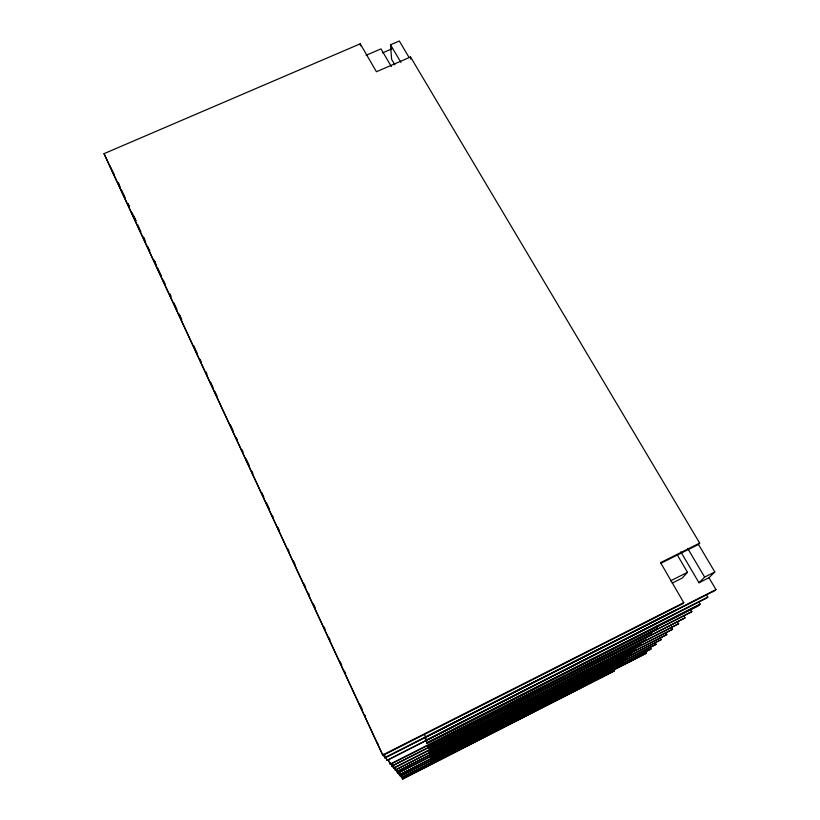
<?xml version="1.0" encoding="UTF-8"?>
<svg xmlns="http://www.w3.org/2000/svg" width="820" height="820" viewBox="0 0 820 820"><rect width="100%" height="100%" fill="white"/><g stroke="black" fill="none" stroke-linecap="round" stroke-linejoin="round"><path stroke-width="1.23" d="M660.705 563.371L698.476 544.47L699.675 543.086L410.533 57L376.421 71.75L360.246 43.808L104.027 153.658L382.899 755.435L682.599 603.786L683.736 602.659L660.572 562.643L699.675 543.086M677.146 554.648L687.488 572.319L682.24 578.079L672.236 583.112M680.825 551.839L698.989 582.764L704.626 577.106L714.814 571.96L698.486 544.48M714.814 571.96L708.962 577.731L698.989 582.764M621.191 660.807L622.421 663.042L621.796 663.657L400.56 776.314L399.299 773.772M631.195 654.401L397.854 773.106L631.195 654.401L629.986 652.218M644.92 637.478L646.15 639.672L645.34 640.471L393.754 768.268L391.909 764.506M651.695 634.208L391.909 766.085L651.695 634.208L650.465 632.025M656.338 626.255L657.568 628.428L656.666 629.319L390.463 764.383L388.044 759.422M646.447 653.181L431.853 762.795L646.447 653.181L645.197 650.947M656.123 644.335L430.992 759.248L656.123 644.335L654.862 642.111M661.32 639.579L430.52 757.331L661.32 639.579L660.059 637.345M666.793 634.577L430.029 755.322L666.793 634.577L665.522 632.353M672.554 629.309L429.516 753.201L672.554 629.309L671.283 627.085M678.622 623.753L428.973 750.956L678.622 623.753L677.351 621.529M685.028 617.89L428.399 748.598L685.028 617.89L683.757 615.666M691.813 611.689L427.784 746.087L691.813 611.689L690.532 609.465M698.814 601.89L700.106 604.094L697.892 606.124L427.138 743.432L425.385 739.568M706.502 594.859L707.793 597.062L706.614 598.149L426.349 740.163L425.242 737.867M708.798 577.464L715.973 589.59L714.712 590.738L425.601 737.129L424.411 734.402M401.728 777.688L618.341 667.06L401.728 777.688L399.934 774.008M402.671 778.805L614.457 670.883L402.835 779L401.595 776.489M390.207 764.066L657.568 628.428M393.518 767.991L646.15 639.672M395.26 770.052L640.902 644.848L395.26 770.052L392.893 765.152M396.695 771.743L635.92 649.747L396.695 771.743L395.076 768.258M399.34 774.859L626.695 658.829L399.34 774.859L397.526 771.159M400.375 776.099L622.421 663.042M382.561 755.035L683.736 602.659M715.973 589.59L425.601 737.129M384.734 757.598L676.326 609.957L385.041 757.967L383.114 754.113M426.349 740.163L707.793 597.062M387.06 760.355L669.376 616.804L387.06 760.355L384.611 755.353M427.138 743.432L426.933 742.602L700.106 604.094M427.035 743.012L698.989 605.119M670.442 580.888L687.488 572.319M366.109 55.288L380.992 48.882L391.335 66.553M394.851 64.852L391.611 59.327L390.525 44.782L399.309 41L409.108 57.492M382.468 52.931L391.847 48.882M376.769 742.202L377.876 743.596M364.972 715.276L365.382 715.85M390.525 44.782L400.929 62.412M687.713 548.447L704.626 577.106M104.027 153.658L382.899 755.435M109.624 165.476L114.462 174.988M425.129 737.416L426.236 739.722M425.836 740.296L426.933 742.602M401.759 776.683L402.835 779M399.483 773.988L400.56 776.314M396.767 770.79L398.048 773.342M392.678 765.941L393.754 768.268M390.289 762.6L392.155 766.382M388.311 759.74L390.463 764.383M383.432 754.482L385.041 757.967M118.172 182.429L119.248 184.756M128.033 203.698L129.109 206.025M133.783 216.121L135.946 220.775M143.643 237.38L144.72 239.707M154.252 260.278L155.328 262.605M169.863 293.98L170.95 296.297M179.703 315.188L180.779 317.514M205.943 371.829L207.029 374.156M242.023 449.678L243.109 452.005M118.767 183.977L120.386 187.462M121.462 189.789L125.234 197.927M127.787 203.432L129.396 206.917M132.092 212.718L135.853 220.836M137.627 224.659L140.855 231.64M143.387 237.093L145.704 242.095M147.682 246.379L149.834 251.022M154.139 260.299L156.476 265.352M157.553 267.668L161.325 275.807M163.282 280.03L165.435 284.673M169.74 293.96L170.816 296.286M173.717 302.549L176.946 309.519M178.883 313.691L181.794 319.984M193.643 345.558L197.415 353.697M200.111 359.508L201.187 361.835M210.617 382.171L213.036 387.409M214.912 391.458L217.064 396.101M230.276 424.606L233.515 431.586M236.201 437.398L237.287 439.725M246.113 458.769L249.136 465.299M251.832 471.11L252.908 473.437M261.713 492.43L263.856 497.074M266.377 502.496L269.606 509.466M272.301 515.278L273.378 517.605M277.847 527.25L279.456 530.735M287.922 548.99L288.999 551.317M293.447 560.911L295.056 564.396M304.077 583.871L305.696 587.356M308.392 593.168L309.468 595.494M313.342 603.858L315.495 608.491M324.013 626.88L325.089 629.207M328.943 637.509L330.019 639.836M340.177 661.75L341.786 665.245M344.533 671.17L345.609 673.497M360.103 704.769L362.286 709.474M360.246 43.808L360.482 45.93M410.533 57L410.635 59.101M651.162 648.866L431.433 761.062L651.162 648.866"/></g></svg>
